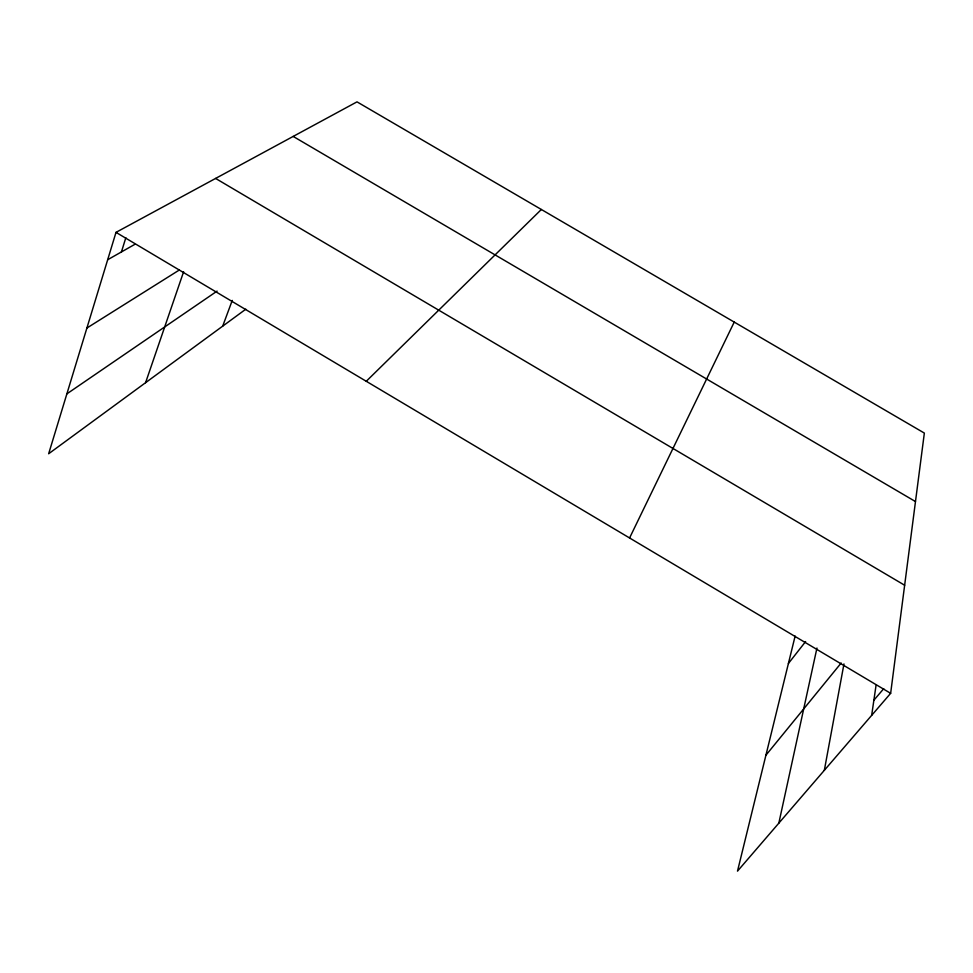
<?xml version="1.0" encoding="UTF-8"?>
<svg xmlns="http://www.w3.org/2000/svg" width="973" height="973" viewBox="0 0 973 973"><rect width="100%" height="100%" fill="white"/><g stroke="black" fill="none" stroke-linecap="round" stroke-linejoin="round"><path stroke-width="1.46" d="M795.136 636.05L737.498 871.139L890.648 693.323L924.35 433.082L357.006 101.861L116.006 232.365L48.65 453.759L245.816 309.195M871.662 715.362L876.028 685.515M824.338 770.312L843.968 663.927M778.826 823.158L816.955 648.03M121.43 251.946L125.833 237.716M145.585 382.681L183.617 271.759M222.695 326.137L232.255 300.414M629.58 537.972L734.226 322.087M788.41 663.477L805.608 641.572M765.921 755.218L841.171 663.014M873.888 700.207L883.727 688.677M366.262 381.282L541.353 209.487M66.869 393.87L217.088 291.109M86.901 328.035L179.348 269.995M107.687 259.73L134.748 244.393M293.189 136.427L915.484 501.569M215.605 178.436L904.647 585.235M116.006 232.365L890.648 693.323"/></g></svg>
